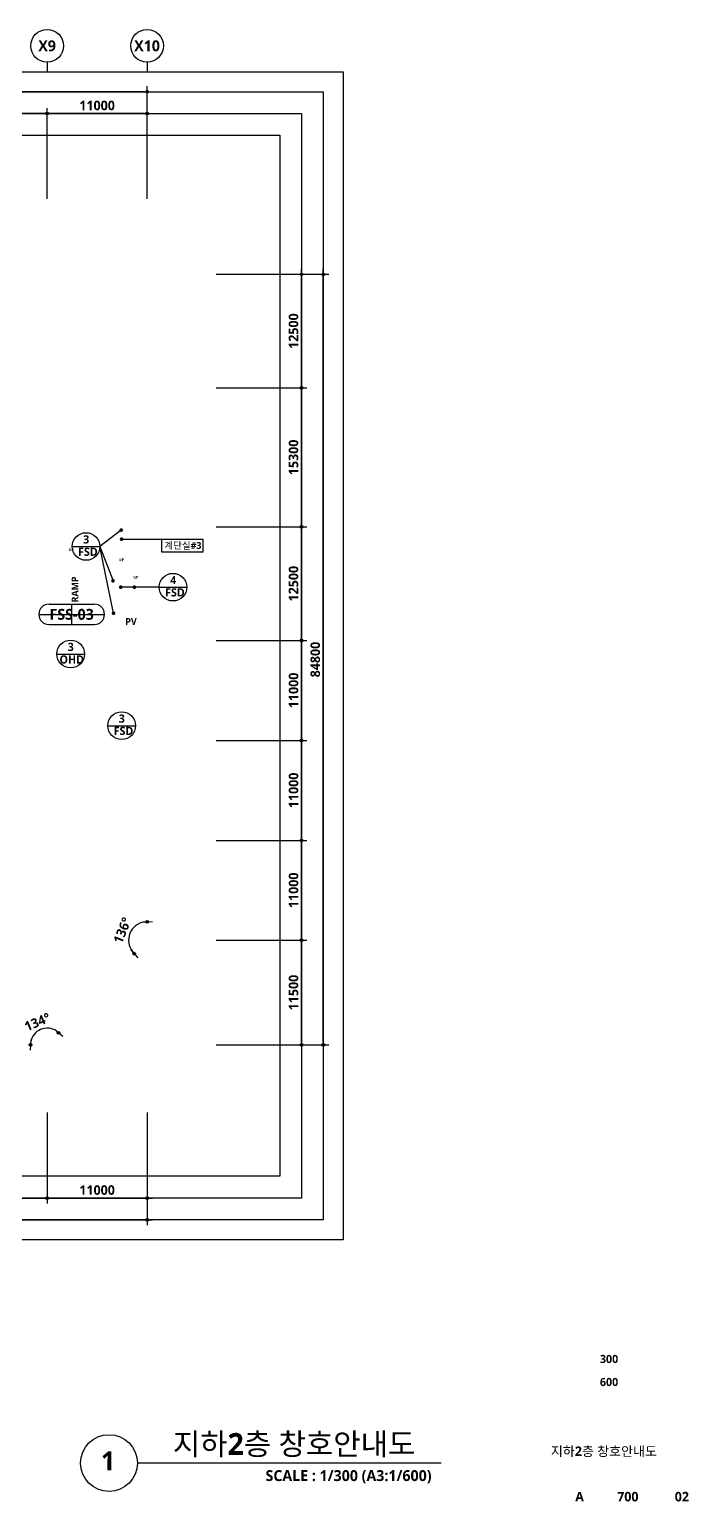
# Model space of a CAD drawing. Header units: millimetres. Extents: x 28132 to 190005487, y 7641 to 455456909.
# Drawn here: x 169434 to 241984, y 7641 to 169666 of the extents above; entities that cross this region are included whole.
import ezdxf
from ezdxf.enums import TextEntityAlignment as Align

# ---------------------------------------------------------------- set-up
doc = ezdxf.new("R2010")
doc.units = ezdxf.units.MM
doc.header["$LTSCALE"] = 400
doc.header["$MEASUREMENT"] = 0
doc.header["$PDSIZE"] = -10
doc.layers.get('0').update_dxf_attribs({"linetype": 'CONTINUOUS'})
doc.layers.get('Defpoints').update_dxf_attribs({"color": 153, "linetype": 'CONTINUOUS'})
for name, color, linetype in [('0_FSD', 1, 'CONTINUOUS'), ('0_FSS', 1, 'CONTINUOUS'), ('0_OHD', 2, 'CONTINUOUS'), ('A-ANNO-TEXT2', 7, 'CONTINUOUS'), ('COL', 2, 'CONTINUOUS'), ('SYM', 8, 'CONTINUOUS'), ('X-SEC-종$0$A-ST-AXIS-BUB', 7, 'CONTINUOUS')]:
    doc.layers.add(name, color=color, linetype=linetype)
doc.layers.add('Defpoint', color=161, linetype='CONTINUOUS', plot=False)
doc.styles.add('SHP_신사리', font='NanumGothicBold.ttf')
doc.styles.add('송현플러스-돋움체', font='NanumGothicBold.ttf')
doc.dimstyles.new('SHP 600', dxfattribs={"dimscale": 300, "dimtxt": 3.5, "dimasz": 1, "dimexe": 2, "dimexo": 2, "dimgap": 1, "dimtad": 1, "dimdec": 0, "dimzin": 0, "dimdsep": 46, "dimtxsty": '송현플러스-돋움체', "dimblk": 'DIMDOT', "dimcen": 0.09, "dimclrt": 3, "dimadec": 0, "dimazin": 1, "dimtfac": 1, "dimtdec": 0, "dimtix": 1, "dimtmove": 2, "dimatfit": 0, "dimldrblk": 'DIMDOT', "dimfxl": 1, "dimtfillclr": 3, "dimtolj": 1, "dimtzin": 0, "dimarcsym": 0})

# ---------------------------------------------------------------- blocks, each defined once
blk = doc.blocks.new('DIMDOT')
at = {"color": 0}
blk.add_line((-2, 0), (2, 0), dxfattribs=at)
for radius in [0.5, 0.25]:
    blk.add_circle((0, 0), radius, dxfattribs=at)
blk = doc.blocks.new('*D192')
at = {"color": 0, "lineweight": -2}
for p, q in [((67782, 151016), (67782, 163416)), ((182082, 162816), (68082, 162816)), ((182382, 151016), (182382, 163416))]:
    blk.add_line(p, q, dxfattribs=at)
at = {"layer": 'Defpoints', "color": 0}
for p in [(67782, 162816), (67782, 150416), (182382, 150416)]:
    blk.add_point(p, dxfattribs=at)
at = {"color": 0, "linetype": 'ByBlock', "lineweight": -2, "xscale": 300, "yscale": 300, "zscale": 300, "rotation": 180}
blk.add_blockref('DIMDOT', (67782, 162816), dxfattribs=at)
at = {"color": 0, "linetype": 'ByBlock', "lineweight": -2, "xscale": 300, "yscale": 300, "zscale": 300}
blk.add_blockref('DIMDOT', (182382, 162816), dxfattribs=at)
at = {"color": 3, "insert": (125082, 163696), "char_height": 1050, "attachment_point": 5, "style": '송현플러스-돋움체'}
blk.add_mtext('\\A1;114600', dxfattribs=at)
blk = doc.blocks.new('*D200')
at = {"color": 0, "lineweight": -2}
for p, q in [((160382, 151016), (160382, 161016)), ((171082, 160416), (160682, 160416)), ((171382, 151016), (171382, 161016))]:
    blk.add_line(p, q, dxfattribs=at)
at = {"layer": 'Defpoints', "color": 0}
for p in [(160382, 160416), (160382, 150416), (171382, 150416)]:
    blk.add_point(p, dxfattribs=at)
at = {"color": 0, "linetype": 'ByBlock', "lineweight": -2, "xscale": 300, "yscale": 300, "zscale": 300, "rotation": 180}
blk.add_blockref('DIMDOT', (160382, 160416), dxfattribs=at)
at = {"color": 0, "linetype": 'ByBlock', "lineweight": -2, "xscale": 300, "yscale": 300, "zscale": 300}
blk.add_blockref('DIMDOT', (171382, 160416), dxfattribs=at)
at = {"color": 3, "insert": (165882, 161292), "char_height": 1050, "attachment_point": 5, "style": '송현플러스-돋움체'}
blk.add_mtext('\\A1;11000', dxfattribs=at)
blk = doc.blocks.new('*D201')
at = {"color": 0, "lineweight": -2}
for p, q in [((171382, 151016), (171382, 161016)), ((182082, 160416), (171682, 160416)), ((182382, 151016), (182382, 161016))]:
    blk.add_line(p, q, dxfattribs=at)
at = {"layer": 'Defpoints', "color": 0}
for p in [(171382, 160416), (171382, 150416), (182382, 150416)]:
    blk.add_point(p, dxfattribs=at)
at = {"color": 0, "linetype": 'ByBlock', "lineweight": -2, "xscale": 300, "yscale": 300, "zscale": 300, "rotation": 180}
blk.add_blockref('DIMDOT', (171382, 160416), dxfattribs=at)
at = {"color": 0, "linetype": 'ByBlock', "lineweight": -2, "xscale": 300, "yscale": 300, "zscale": 300}
blk.add_blockref('DIMDOT', (182382, 160416), dxfattribs=at)
at = {"color": 3, "insert": (176882, 161292), "char_height": 1050, "attachment_point": 5, "style": '송현플러스-돋움체'}
blk.add_mtext('\\A1;11000', dxfattribs=at)
blk = doc.blocks.new('X-SEC-종$0$A-ST-AXIS-BUB-1')
at = {"layer": 'X-SEC-종$0$A-ST-AXIS-BUB'}
blk.add_line((0, 350), (0, 0), dxfattribs=at)
blk.add_circle((0, 950), 600, dxfattribs=at)
blk = doc.blocks.new('*D217')
at = {"color": 0, "lineweight": -2}
for p, q in [((189982, 142716), (199982, 142716)), ((199382, 130516), (199382, 142416)), ((189982, 130216), (199982, 130216))]:
    blk.add_line(p, q, dxfattribs=at)
at = {"layer": 'Defpoints', "color": 0}
for p in [(189382, 142716), (199382, 142716), (189382, 130216)]:
    blk.add_point(p, dxfattribs=at)
at = {"color": 0, "linetype": 'ByBlock', "lineweight": -2, "xscale": 300, "yscale": 300, "zscale": 300}
for p, rotation in [((199382, 142716), 90), ((199382, 130216), 270)]:
    blk.add_blockref('DIMDOT', p, dxfattribs=dict(at, rotation=rotation))
at = {"color": 3, "insert": (198503, 136466), "char_height": 1050, "attachment_point": 5, "rotation": 90, "style": '송현플러스-돋움체'}
blk.add_mtext('\\A1;12500', dxfattribs=at)
blk = doc.blocks.new('*D218')
at = {"color": 0, "lineweight": -2}
for p, q in [((189982, 130216), (199982, 130216)), ((199382, 115216), (199382, 129916)), ((189982, 114916), (199982, 114916))]:
    blk.add_line(p, q, dxfattribs=at)
at = {"layer": 'Defpoints', "color": 0}
for p in [(189382, 130216), (199382, 130216), (189382, 114916)]:
    blk.add_point(p, dxfattribs=at)
at = {"color": 0, "linetype": 'ByBlock', "lineweight": -2, "xscale": 300, "yscale": 300, "zscale": 300}
for p, rotation in [((199382, 130216), 90), ((199382, 114916), 270)]:
    blk.add_blockref('DIMDOT', p, dxfattribs=dict(at, rotation=rotation))
at = {"color": 3, "insert": (198502, 122566), "char_height": 1050, "attachment_point": 5, "rotation": 90, "style": '송현플러스-돋움체'}
blk.add_mtext('\\A1;15300', dxfattribs=at)
blk = doc.blocks.new('*D219')
at = {"color": 0, "lineweight": -2}
for p, q in [((189982, 114916), (199982, 114916)), ((199382, 102716), (199382, 114616)), ((189982, 102416), (199982, 102416))]:
    blk.add_line(p, q, dxfattribs=at)
at = {"layer": 'Defpoints', "color": 0}
for p in [(189382, 114916), (199382, 114916), (189382, 102416)]:
    blk.add_point(p, dxfattribs=at)
at = {"color": 0, "linetype": 'ByBlock', "lineweight": -2, "xscale": 300, "yscale": 300, "zscale": 300}
for p, rotation in [((199382, 114916), 90), ((199382, 102416), 270)]:
    blk.add_blockref('DIMDOT', p, dxfattribs=dict(at, rotation=rotation))
at = {"color": 3, "insert": (198503, 108666), "char_height": 1050, "attachment_point": 5, "rotation": 90, "style": '송현플러스-돋움체'}
blk.add_mtext('\\A1;12500', dxfattribs=at)
blk = doc.blocks.new('*D220')
at = {"color": 0, "lineweight": -2}
for p, q in [((189982, 102416), (199982, 102416)), ((199382, 91716), (199382, 102116)), ((189982, 91416), (199982, 91416))]:
    blk.add_line(p, q, dxfattribs=at)
at = {"layer": 'Defpoints', "color": 0}
for p in [(189382, 102416), (199382, 102416), (189382, 91416)]:
    blk.add_point(p, dxfattribs=at)
at = {"color": 0, "linetype": 'ByBlock', "lineweight": -2, "xscale": 300, "yscale": 300, "zscale": 300}
for p, rotation in [((199382, 102416), 90), ((199382, 91416), 270)]:
    blk.add_blockref('DIMDOT', p, dxfattribs=dict(at, rotation=rotation))
at = {"color": 3, "insert": (198506, 96916), "char_height": 1050, "attachment_point": 5, "rotation": 90, "style": '송현플러스-돋움체'}
blk.add_mtext('\\A1;11000', dxfattribs=at)
blk = doc.blocks.new('*D221')
at = {"color": 0, "lineweight": -2}
for p, q in [((189982, 91416), (199982, 91416)), ((199382, 80716), (199382, 91116)), ((189982, 80416), (199982, 80416))]:
    blk.add_line(p, q, dxfattribs=at)
at = {"layer": 'Defpoints', "color": 0}
for p in [(189382, 91416), (199382, 91416), (189382, 80416)]:
    blk.add_point(p, dxfattribs=at)
at = {"color": 0, "linetype": 'ByBlock', "lineweight": -2, "xscale": 300, "yscale": 300, "zscale": 300}
for p, rotation in [((199382, 91416), 90), ((199382, 80416), 270)]:
    blk.add_blockref('DIMDOT', p, dxfattribs=dict(at, rotation=rotation))
at = {"color": 3, "insert": (198506, 85916), "char_height": 1050, "attachment_point": 5, "rotation": 90, "style": '송현플러스-돋움체'}
blk.add_mtext('\\A1;11000', dxfattribs=at)
blk = doc.blocks.new('*D222')
at = {"color": 0, "lineweight": -2}
for p, q in [((189982, 80416), (199982, 80416)), ((199382, 69716), (199382, 80116)), ((189982, 69416), (199982, 69416))]:
    blk.add_line(p, q, dxfattribs=at)
at = {"layer": 'Defpoints', "color": 0}
for p in [(189382, 80416), (199382, 80416), (189382, 69416)]:
    blk.add_point(p, dxfattribs=at)
at = {"color": 0, "linetype": 'ByBlock', "lineweight": -2, "xscale": 300, "yscale": 300, "zscale": 300}
for p, rotation in [((199382, 80416), 90), ((199382, 69416), 270)]:
    blk.add_blockref('DIMDOT', p, dxfattribs=dict(at, rotation=rotation))
at = {"color": 3, "insert": (198506, 74916), "char_height": 1050, "attachment_point": 5, "rotation": 90, "style": '송현플러스-돋움체'}
blk.add_mtext('\\A1;11000', dxfattribs=at)
blk = doc.blocks.new('*D223')
at = {"color": 0, "lineweight": -2}
for p, q in [((189982, 69416), (199982, 69416)), ((199382, 58216), (199382, 69116)), ((189982, 57916), (199982, 57916))]:
    blk.add_line(p, q, dxfattribs=at)
at = {"layer": 'Defpoints', "color": 0}
for p in [(189382, 69416), (199382, 69416), (189382, 57916)]:
    blk.add_point(p, dxfattribs=at)
at = {"color": 0, "linetype": 'ByBlock', "lineweight": -2, "xscale": 300, "yscale": 300, "zscale": 300}
for p, rotation in [((199382, 69416), 90), ((199382, 57916), 270)]:
    blk.add_blockref('DIMDOT', p, dxfattribs=dict(at, rotation=rotation))
at = {"color": 3, "insert": (198505, 63666), "char_height": 1050, "attachment_point": 5, "rotation": 90, "style": '송현플러스-돋움체'}
blk.add_mtext('\\A1;11500', dxfattribs=at)
blk = doc.blocks.new('*D224')
at = {"color": 0, "lineweight": -2}
for p, q in [((189982, 142716), (202382, 142716)), ((201782, 58216), (201782, 142416)), ((189982, 57916), (202382, 57916))]:
    blk.add_line(p, q, dxfattribs=at)
at = {"layer": 'Defpoints', "color": 0}
for p in [(189382, 142716), (201782, 142716), (189382, 57916)]:
    blk.add_point(p, dxfattribs=at)
at = {"color": 0, "linetype": 'ByBlock', "lineweight": -2, "xscale": 300, "yscale": 300, "zscale": 300}
for p, rotation in [((201782, 142716), 90), ((201782, 57916), 270)]:
    blk.add_blockref('DIMDOT', p, dxfattribs=dict(at, rotation=rotation))
at = {"color": 3, "insert": (200902, 100316), "char_height": 1050, "attachment_point": 5, "rotation": 90, "style": '송현플러스-돋움체'}
blk.add_mtext('\\A1;84800', dxfattribs=at)
blk = doc.blocks.new('*D238')
at = {"color": 0, "lineweight": -2}
for p, q in [((160382, 50445), (160382, 40445)), ((171382, 50445), (171382, 40445)), ((160682, 41045), (171082, 41045))]:
    blk.add_line(p, q, dxfattribs=at)
at = {"layer": 'Defpoints', "color": 0}
for p in [(160382, 51045), (171382, 51045), (171382, 41045)]:
    blk.add_point(p, dxfattribs=at)
at = {"color": 0, "linetype": 'ByBlock', "lineweight": -2, "xscale": 300, "yscale": 300, "zscale": 300, "rotation": 180}
blk.add_blockref('DIMDOT', (160382, 41045), dxfattribs=at)
at = {"color": 0, "linetype": 'ByBlock', "lineweight": -2, "xscale": 300, "yscale": 300, "zscale": 300}
blk.add_blockref('DIMDOT', (171382, 41045), dxfattribs=at)
at = {"color": 3, "insert": (165882, 41921), "char_height": 1050, "attachment_point": 5, "style": '송현플러스-돋움체'}
blk.add_mtext('\\A1;11000', dxfattribs=at)
blk = doc.blocks.new('*D239')
at = {"color": 0, "lineweight": -2}
for p, q in [((171382, 50445), (171382, 40445)), ((182382, 50445), (182382, 40445)), ((171682, 41045), (182082, 41045))]:
    blk.add_line(p, q, dxfattribs=at)
at = {"layer": 'Defpoints', "color": 0}
for p in [(171382, 51045), (182382, 51045), (182382, 41045)]:
    blk.add_point(p, dxfattribs=at)
at = {"color": 0, "linetype": 'ByBlock', "lineweight": -2, "xscale": 300, "yscale": 300, "zscale": 300, "rotation": 180}
blk.add_blockref('DIMDOT', (171382, 41045), dxfattribs=at)
at = {"color": 0, "linetype": 'ByBlock', "lineweight": -2, "xscale": 300, "yscale": 300, "zscale": 300}
blk.add_blockref('DIMDOT', (182382, 41045), dxfattribs=at)
at = {"color": 3, "insert": (176882, 41921), "char_height": 1050, "attachment_point": 5, "style": '송현플러스-돋움체'}
blk.add_mtext('\\A1;11000', dxfattribs=at)
blk = doc.blocks.new('*D240')
at = {"color": 0, "lineweight": -2}
blk.add_arc((171382, 57916), 1829, 55.67995, 170.59308, dxfattribs=at)
at = {"layer": 'Defpoints', "color": 0}
for p in [(182382, 69416), (171355, 59745), (160382, 57916), (171382, 57916), (171382, 57916)]:
    blk.add_point(p, dxfattribs=at)
at = {"color": 0, "linetype": 'ByBlock', "lineweight": -2, "xscale": 300, "yscale": 300, "zscale": 300}
for p, rotation in [((169553, 57916), 265.2965424328981), ((172646, 59238), 320.9764875871198)]:
    blk.add_blockref('DIMDOT', p, dxfattribs=dict(at, rotation=rotation))
at = {"color": 3, "insert": (170310, 60424), "char_height": 1050, "attachment_point": 5, "rotation": 23.13652, "style": '송현플러스-돋움체'}
blk.add_mtext('\\A1;134%%d', dxfattribs=at)
blk = doc.blocks.new('*D241')
at = {"color": 0, "lineweight": -2}
blk.add_arc((182382, 69416), 2037, 98.44788, 217.82515, dxfattribs=at)
at = {"layer": 'Defpoints', "color": 0}
for p in [(182382, 91716), (180931, 70846), (182382, 69416), (182382, 69416), (171382, 57916)]:
    blk.add_point(p, dxfattribs=at)
at = {"color": 0, "linetype": 'ByBlock', "lineweight": -2, "xscale": 300, "yscale": 300, "zscale": 300}
for p, rotation in [((182382, 71453), 4.223939572344102), ((180974, 67945), 312.0490904476738)]:
    blk.add_blockref('DIMDOT', p, dxfattribs=dict(at, rotation=rotation))
at = {"color": 3, "insert": (179658, 70509), "char_height": 1050, "attachment_point": 5, "rotation": 68.13652, "style": '송현플러스-돋움체'}
blk.add_mtext('\\A1;136%%d', dxfattribs=at)
blk = doc.blocks.new('*D242')
at = {"color": 0, "lineweight": -2}
for p, q in [((67782, 50445), (67782, 38045)), ((182382, 50445), (182382, 38045)), ((68082, 38645), (182082, 38645))]:
    blk.add_line(p, q, dxfattribs=at)
at = {"layer": 'Defpoints', "color": 0}
for p in [(67782, 51045), (182382, 51045), (182382, 38645)]:
    blk.add_point(p, dxfattribs=at)
at = {"color": 0, "linetype": 'ByBlock', "lineweight": -2, "xscale": 300, "yscale": 300, "zscale": 300, "rotation": 180}
blk.add_blockref('DIMDOT', (67782, 38645), dxfattribs=at)
at = {"color": 0, "linetype": 'ByBlock', "lineweight": -2, "xscale": 300, "yscale": 300, "zscale": 300}
blk.add_blockref('DIMDOT', (182382, 38645), dxfattribs=at)
at = {"color": 3, "insert": (125082, 39524), "char_height": 1050, "attachment_point": 5, "style": '송현플러스-돋움체'}
blk.add_mtext('\\A1;114600', dxfattribs=at)
blk = doc.blocks.new('G$CD5972F42')
at = {"layer": '0_FSS'}
for p, q in [((1120, 2240, 0), (6108, 2240, 0)), ((1120, 0, 0), (6108, 0, 0))]:
    blk.add_line(p, q, dxfattribs=at)
for centre, start, end in [((1120, 1120, 0), 90, 270), ((6108, 1120, 0), 270, 90)]:
    blk.add_arc(centre, 1120, start, end, dxfattribs=at)
at = {"layer": 'Defpoints'}
for p, q in [((3614, 2240, 0), (3614, 0, 0)), ((0, 1120, 0), (7228, 1120, 0))]:
    blk.add_line(p, q, dxfattribs=at)

msp = doc.modelspace()

# ---------------------------------------------------------------- linework, layer by layer
for points in [[(179531.8, 114566.3), (177185.9, 112755.8)], [(178691.8, 105406.3), (177185.9, 112755.8), (178631.8, 108976.3)], [(183719.6, 108281.3), (179481.8, 108281.3)]]:
    msp.add_lwpolyline(points)
at = {"const_width": 200}
for points in [[(179431.8, 114566.3, 1), (179631.8, 114566.3, 1)], [(178531.8, 108976.3, 1), (178731.8, 108976.3, 1)], [(179381.8, 108281.3, 1), (179581.8, 108281.3, 1)], [(180881.8, 108281.3, 1), (181081.8, 108281.3, 1)], [(178591.8, 105406.3, 1), (178791.8, 105406.3, 1)]]:
    msp.add_lwpolyline(points, format="xyb", close=True, dxfattribs=at)
at = {"layer": '0_FSD'}
for p, q in [((174144.6, 112755.8), (177185.9, 112755.8)), ((183719.6, 108281.3), (186760.9, 108281.3)), ((178061.6, 93036.7), (181102.9, 93036.7))]:
    msp.add_line(p, q, dxfattribs=at)
for centre in [(175665.3, 112755.8), (185240.3, 108281.3), (179582.3, 93036.7)]:
    msp.add_circle(centre, 1520.7, dxfattribs=at)
at = {"layer": '0_OHD'}
msp.add_line((172447.8, 100923.5), (175489.1, 100923.5), dxfattribs=at)
msp.add_circle((173968.4, 100923.5), 1520.7, dxfattribs=at)
at = {"layer": 'COL'}
msp.add_line((214757.1, 11877.9), (181318.4, 11877.9), dxfattribs=at)
msp.add_circle((178194.7, 11877.9), 3123.7, dxfattribs=at)
at = {"layer": 'Defpoint'}
for points in [[(203981.8, 36444.9), (32781.8, 36444.9), (32781.8, 165016.3), (203981.8, 165016.3)], [(201781.8, 38644.9), (34981.8, 38644.9), (34981.8, 162816.3), (201781.8, 162816.3)], [(199381.8, 41044.9), (37381.8, 41044.9), (37381.8, 160416.3), (199381.8, 160416.3)], [(196981.8, 43444.9), (39781.8, 43444.9), (39781.8, 158016.3), (196981.8, 158016.3)]]:
    msp.add_lwpolyline(points, close=True, dxfattribs=at)
at = {"layer": 'SYM', "const_width": 200}
msp.add_lwpolyline([(179476.8, 113570.3, 1), (179676.8, 113570.3, 1)], format="xyb", close=True, dxfattribs=at)
at = {"layer": 'SYM'}
msp.add_lwpolyline([(179576.8, 113570.3), (183992.8, 113570.3)], dxfattribs=at)
msp.add_lwpolyline([(183992.8, 113570.3), (188502.8, 113570.3), (188502.8, 112140.3), (183992.8, 112140.3)], close=True, dxfattribs=at)

# ---------------------------------------------------------------- block references
msp.add_blockref('G$CD5972F42', (170467.6, 104170.8))
at = {"layer": 'X-SEC-종$0$A-ST-AXIS-BUB', "xscale": 3, "yscale": 3, "zscale": 3}
for p in [(171381.8, 165016.3), (182381.8, 165016.3)]:
    msp.add_blockref('X-SEC-종$0$A-ST-AXIS-BUB-1', p, dxfattribs=at)

# ---------------------------------------------------------------- texts
at = {"layer": '0_FSD', "style": '송현플러스-돋움체'}
for s, p in [('3', (175348.1, 113089.3)), ('FSD', (174791.6, 111729.3)), ('4', (184923.1, 108614.8)), ('FSD', (184366.6, 107254.8)), ('3', (179265.1, 93370.2)), ('FSD', (178708.6, 92010.2))]:
    msp.add_text(s, height=900, dxfattribs=at).set_placement(p)
at = {"layer": '0_FSS', "style": 'SHP_신사리'}
msp.add_text('FSS-03', height=1200, dxfattribs=at).set_placement((174081.8, 105290.8), align=Align.MIDDLE_CENTER)
at = {"layer": '0_OHD', "style": '송현플러스-돋움체'}
for s, p in [('3', (173651.2, 101256.9)), ('OHD', (172741, 99874.8))]:
    msp.add_text(s, height=900, dxfattribs=at).set_placement(p)
at = {"layer": 'A-ANNO-TEXT2', "style": '송현플러스-돋움체'}
for s, height, p in [('UP', 300, (173755.2, 112250.2)), ('계단실#3', 750, (184281.6, 112490.1)), ('UP', 300, (179279.5, 111142.2)), ('UP', 300, (180870.1, 109206.1)), ('PV', 750, (179991.4, 104120.7)), ('지하2층 창호안내도', 2400, (185216.6, 12776.9)), ('1', 2100, (177309.2, 11061)), ('SCALE : 1/300 (A3:1/600)', 1200, (195419.1, 9896.4))]:
    msp.add_text(s, height=height, dxfattribs=at).set_placement(p)
msp.add_text('RAMP', height=750, rotation=90, dxfattribs=at).set_placement((174817.7, 106603))
for s, height, p in [('300', 900, (233235.5, 23333.4)), ('600', 900, (233235.5, 20800.2)), ('지하2층 창호안내도', 1050, (232670.3, 13191.8)), ('A', 1050, (229987.6, 8181.3)), ('700', 1050, (235300.8, 8181.3)), ('02', 1050, (241247.3, 8181.3))]:
    msp.add_text(s, height=height, dxfattribs=at).set_placement(p, align=Align.MIDDLE)
at = {"layer": 'X-SEC-종$0$A-ST-AXIS-BUB', "style": '송현플러스-돋움체'}
for s, p in [('X9', (171381.8, 167866.3)), ('X10', (182381.8, 167866.3))]:
    msp.add_text(s, height=1200, dxfattribs=at).set_placement(p, align=Align.MIDDLE_CENTER)

# ---------------------------------------------------------------- dimensions: what is measured, and where the dimension line sits
for base, p1, p2, picture, middle in [((67781.8, 162816.3), (182381.8, 150416.3), (67781.8, 150416.3), '*D192', (125081.8, 163695.8)), ((160381.8, 160416.3), (171381.8, 150416.3), (160381.8, 150416.3), '*D200', (165881.8, 161292.1)), ((171381.8, 160416.3), (182381.8, 150416.3), (171381.8, 150416.3), '*D201', (176881.8, 161292.1))]:
    dim = msp.add_linear_dim(base=base, p1=p1, p2=p2, dimstyle='SHP 600')
    dim.commit()
    dim.dimension.update_dxf_attribs({"geometry": picture, "text_midpoint": middle})
for base, p1, p2, angle, picture, middle in [((199381.8, 142716.3), (189381.8, 130216.3), (189381.8, 142716.3), 270, '*D217', (198503.1, 136466.3)), ((201781.8, 142716.3), (189381.8, 57916.3), (189381.8, 142716.3), 270, '*D224', (200902.4, 100316.3)), ((199381.8, 130216.3), (189381.8, 114916.3), (189381.8, 130216.3), 270, '*D218', (198502.4, 122566.3)), ((199381.8, 114916.3), (189381.8, 102416.3), (189381.8, 114916.3), 270, '*D219', (198503.1, 108666.3)), ((199381.8, 102416.3), (189381.8, 91416.3), (189381.8, 102416.3), 270, '*D220', (198506.1, 96916.3)), ((199381.8, 91416.3), (189381.8, 80416.3), (189381.8, 91416.3), 270, '*D221', (198506.1, 85916.3)), ((199381.8, 80416.3), (189381.8, 69416.3), (189381.8, 80416.3), 270, '*D222', (198506.1, 74916.3)), ((199381.8, 69416.3), (189381.8, 57916.3), (189381.8, 69416.3), 270, '*D223', (198504.6, 63666.3)), ((182381.8, 38644.9), (67781.8, 51044.9), (182381.8, 51044.9), 180, '*D242', (125081.8, 39524.3)), ((171381.8, 41044.9), (160381.8, 51044.9), (171381.8, 51044.9), 180, '*D238', (165881.8, 41920.6)), ((182381.8, 41044.9), (171381.8, 51044.9), (182381.8, 51044.9), 180, '*D239', (176881.8, 41920.6))]:
    dim = msp.add_linear_dim(base=base, p1=p1, p2=p2, angle=angle, dimstyle='SHP 600')
    dim.commit()
    dim.dimension.update_dxf_attribs({"geometry": picture, "text_midpoint": middle})
for base, line1, line2, picture, middle in [((180931.2, 70845.7), ((182381.8, 69416.3), (182381.8, 91716.3)), ((171381.8, 57916.3, 103000), (182381.8, 69416.3)), '*D241', (179658.3, 70509.2)), ((171354.7, 59745.4), ((171381.8, 57916.3), (182381.8, 69416.3)), ((160381.8, 57916.3, 103000), (171381.8, 57916.3)), '*D240', (170310.2, 60424.4))]:
    dim = msp.add_angular_dim_2l(base=base, line1=line1, line2=line2, dimstyle='SHP 600')
    dim.commit()
    dim.dimension.update_dxf_attribs({"geometry": picture, "text_midpoint": middle})

doc.saveas('drawing.dxf')
